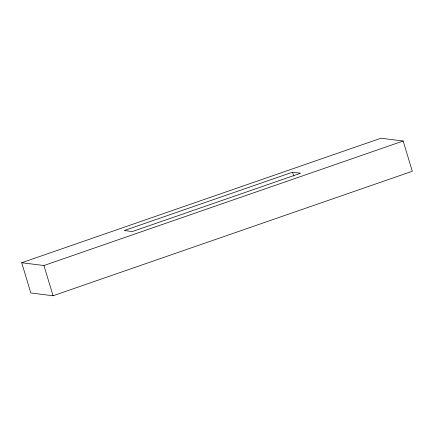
<?xml version="1.0" encoding="UTF-8"?>
<svg xmlns="http://www.w3.org/2000/svg" width="434" height="434" viewBox="0 0 434 434"><rect width="100%" height="100%" fill="white"/><g stroke="black" fill="none" stroke-linecap="round" stroke-linejoin="round"><path stroke-width="0.65" d="M21.7 262.738L380.933 138.229L403.164 141.012L412.3 171.262L53.067 295.771L30.836 292.988L21.7 262.738L43.932 265.521L403.164 141.012M292.549 172.206L124.26 230.535L132.316 231.544L300.61 173.215L292.549 172.206L293.715 176.068M43.932 265.521L53.067 295.771"/></g></svg>
